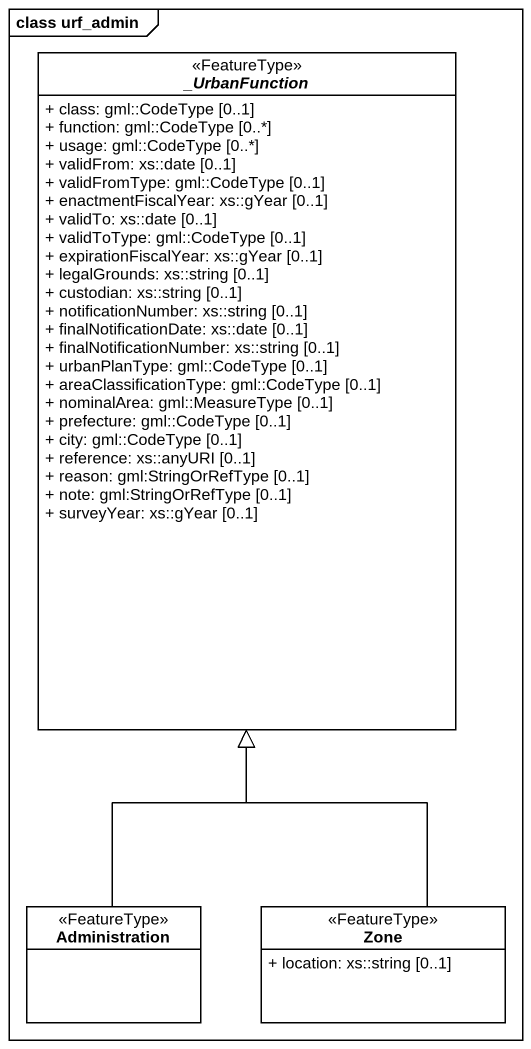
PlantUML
@startuml
mainframe class urf_admin
hide circle
hide empty members
skinparam classAttributeIconSize 0
abstract class "_UrbanFunction" as UrbanFunction <<FeatureType>> #FFFFFF {
  + class: gml::CodeType [0..1]
  + function: gml::CodeType [0..*]
  + usage: gml::CodeType [0..*]
  + validFrom: xs::date [0..1]
  + validFromType: gml::CodeType [0..1]
  + enactmentFiscalYear: xs::gYear [0..1]
  + validTo: xs::date [0..1]
  + validToType: gml::CodeType [0..1]
  + expirationFiscalYear: xs::gYear [0..1]
  + legalGrounds: xs::string [0..1]
  + custodian: xs::string [0..1]
  + notificationNumber: xs::string [0..1]
  + finalNotificationDate: xs::date [0..1]
  + finalNotificationNumber: xs::string [0..1]
  + urbanPlanType: gml::CodeType [0..1]
  + areaClassificationType: gml::CodeType [0..1]
  + nominalArea: gml::MeasureType [0..1]
  + prefecture: gml::CodeType [0..1]
  + city: gml::CodeType [0..1]
  + reference: xs::anyURI [0..1]
  + reason: gml:StringOrRefType [0..1]
  + note: gml:StringOrRefType [0..1]
  + surveyYear: xs::gYear [0..1]
}
class Administration <<FeatureType>> #FFFFFF
class Zone <<FeatureType>> #FFFFFF {
  + location: xs::string [0..1]
}
Administration -up-|> UrbanFunction
Zone -up-|> UrbanFunction
@enduml
